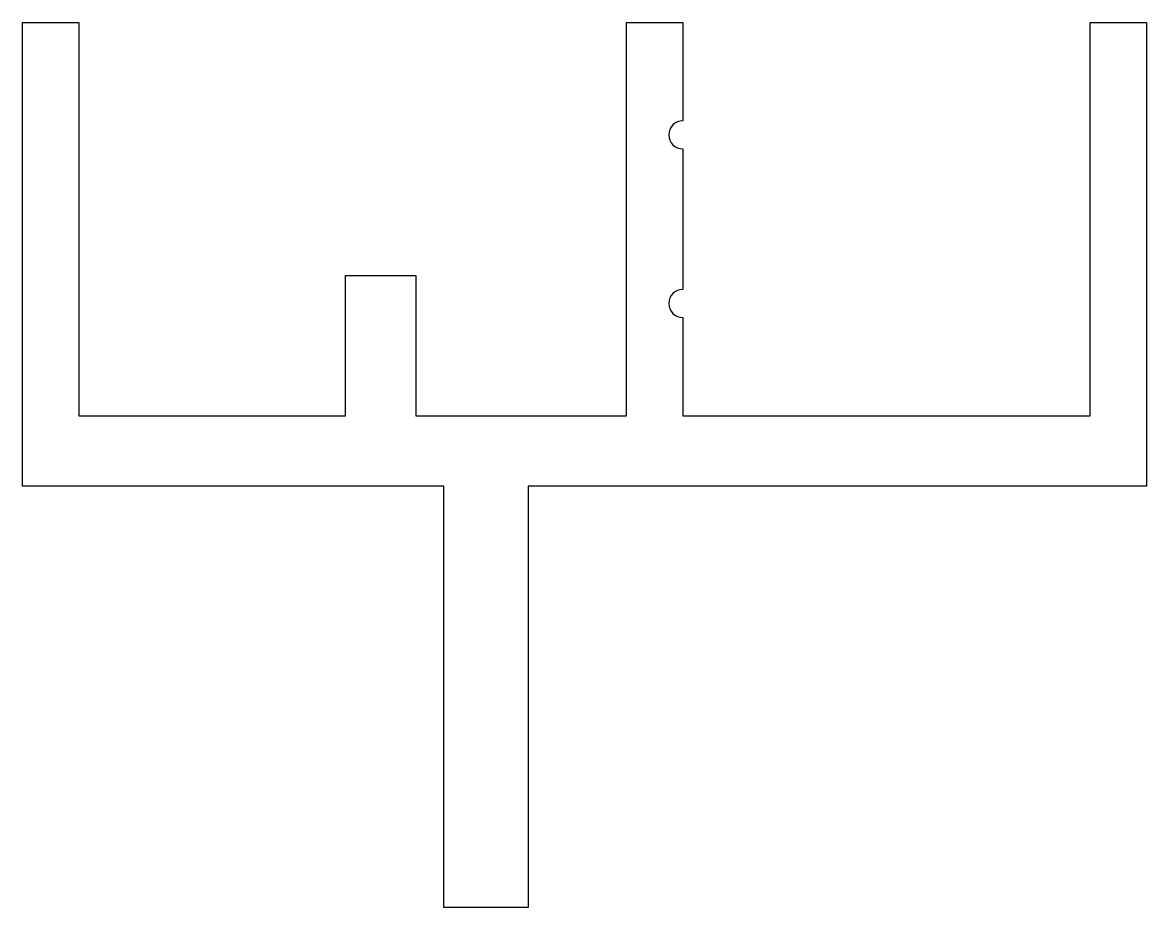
# Model space of a CAD drawing. Extents: x 232.4 to 272.4, y 230.6 to 262.1.
import ezdxf

# ---------------------------------------------------------------- set-up
doc = ezdxf.new("R2010")
doc.units = 0
doc.layers.add('ANA', color=220, linetype='CONTINUOUS')

msp = doc.modelspace()

# ---------------------------------------------------------------- linework, layer by layer
at = {"layer": 'ANA'}
msp.add_lwpolyline([(253.922, 248.118), (253.922, 262.118), (255.922, 262.118), (255.922, 258.618, 1), (255.922, 257.618), (255.922, 252.618, 1), (255.922, 251.618), (255.922, 248.118), (270.422, 248.118), (270.422, 262.118), (272.422, 262.118), (272.422, 245.618), (250.422, 245.618), (250.422, 230.618), (247.422, 230.618), (247.422, 245.618), (232.422, 245.618), (232.422, 262.118), (234.422, 262.118), (234.422, 248.118), (243.922, 248.118), (243.922, 253.118), (246.422, 253.118), (246.422, 248.118)], format="xyb", close=True, dxfattribs=at)

doc.saveas('drawing.dxf')
